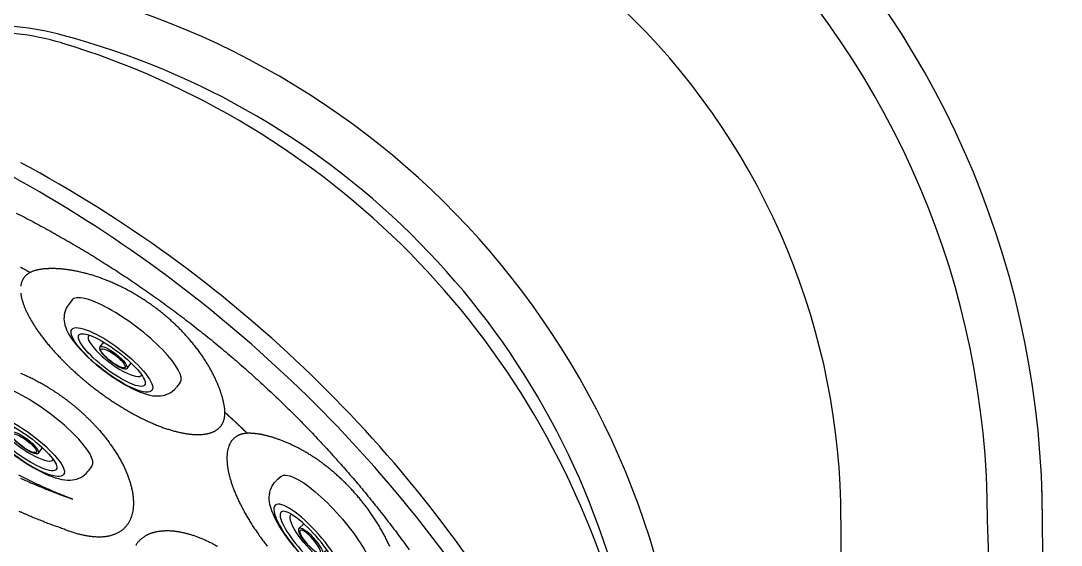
# Model space of a CAD drawing. Extents: x 649 to 723, y 631 to 778.
# Drawn here: x 709.39 to 723.2, y 722.01 to 728.96 of the extents above; entities that cross this region are included whole.
import ezdxf

# ---------------------------------------------------------------- set-up
doc = ezdxf.new("R2010")
doc.units = 0
doc.header["$MEASUREMENT"] = 0
doc.layers.add('1', color=4, linetype='Continuous')
doc.layers.add('204', color=7, linetype='Continuous')

# ---------------------------------------------------------------- blocks, each defined once
blk = doc.blocks.new('MINI2009')
at = {"layer": '1'}
for p, q in [((274.302, 432.025), (274.382, 432.025)), ((274.302, 430.221), (274.382, 430.221))]:
    blk.add_line(p, q, dxfattribs=at)
at = {"layer": '1', "color": 3}
for p, q in [((274.587, 431.352), (274.494, 431.352)), ((274.574, 430.894), (274.494, 430.894))]:
    blk.add_line(p, q, dxfattribs=at)
at = {"layer": '1', "flags": 128}
blk.add_lwpolyline([(274.382, 430.221), (274.404, 430.222), (274.435, 430.225), (274.464, 430.232), (274.491, 430.242), (274.518, 430.254), (274.542, 430.269), (274.566, 430.286), (274.587, 430.305), (274.608, 430.326), (274.627, 430.349), (274.645, 430.375), (274.663, 430.405), (274.68, 430.439), (274.697, 430.478), (274.713, 430.521), (274.727, 430.566), (274.739, 430.611), (274.749, 430.657), (274.758, 430.703), (274.766, 430.751), (274.773, 430.799), (274.778, 430.848), (274.783, 430.898), (274.787, 430.949), (274.789, 431), (274.791, 431.051), (274.792, 431.102), (274.792, 431.154), (274.791, 431.205), (274.789, 431.257), (274.786, 431.307), (274.782, 431.357), (274.777, 431.407), (274.771, 431.455), (274.765, 431.503), (274.757, 431.549), (274.748, 431.594), (274.738, 431.638), (274.726, 431.682), (274.713, 431.724), (274.698, 431.766), (274.68, 431.808), (274.662, 431.844), (274.643, 431.875), (274.623, 431.902), (274.603, 431.925), (274.582, 431.946), (274.559, 431.965), (274.535, 431.981), (274.51, 431.995), (274.483, 432.007), (274.455, 432.015), (274.424, 432.022), (274.393, 432.024), (274.382, 432.024)], dxfattribs=at)
at = {"layer": '1'}
blk.add_ellipse((274.302, 431.123), major_axis=(0, 0.902), ratio=0.25882, start_param=6.283179, end_param=9.424778, dxfattribs=at)
at = {"layer": '1', "color": 3}
for centre, major_axis, ratio in [((274.615, 431.123), (0, 0.667), 0.263764), ((274.617, 431.123), (0, 0.548), 0.248557), ((274.58, 431.123), (0.006, 0.229), 0.262485), ((274.588, 431.123), (0, 0.199), 0.249939)]:
    blk.add_ellipse(centre, major_axis=major_axis, ratio=ratio, dxfattribs=at)
blk.add_ellipse((274.543, 431.122), major_axis=(-0.004, 0.438), ratio=0.267267, start_param=3.037362, end_param=6.323274, dxfattribs=at)
blk = doc.blocks.new('2010PRODIGY')
at = {"layer": '1', "color": 3}
blk.add_line((71.26, 74.881), (71.26, 12.056), dxfattribs=at)
at = {"layer": '1'}
for centre, radius, start, end in [((61.88, 74.879), 12.054, 359.9814, 90.0243), ((58.354, 71.355), 10.874, 5.0537, 83.4119), ((-1912.464, 43.471), 1986.647, 359.094105, 0.91686)]:
    blk.add_arc(centre, radius, start, end, dxfattribs=at)
at = {"layer": '1', "color": 3}
for centre, radius, start, end in [((61.861, 74.865), 11.345, 0.0554, 89.9291), ((61.88, 74.881), 9.38, 359.9988, 90.0013), ((59.939, 77.702), 3.739, 74.5316, 93.6756), ((59.949, 77.963), 3.384, 73.3521, 94.2158), ((57.726, 70.689), 10.99, 16.2473, 73.1082), ((58.255, 71.245), 10.412, 14.0544, 75.0805), ((52.181, 64.352), 17.326, 31.0041, 61.7747), ((51.587, 63.686), 17.98, 31.7468, 61.2133), ((-959.461, 43.468), 1033.145, 358.25791, 1.74209)]:
    blk.add_arc(centre, radius, start, end, dxfattribs=at)
at = {"layer": '204', "color": 3, "linetype": 'Continuous'}
for points in [[(60.315, 78.95, -0.002062), (60.425, 78.894, -0.002065), (60.534, 78.836, -0.002068), (60.643, 78.778, -0.002071), (60.751, 78.719, -0.002074), (60.859, 78.658, -0.002077), (60.966, 78.597, -0.00208), (61.073, 78.535, -0.002083), (61.18, 78.472, -0.002086), (61.285, 78.409, -0.002089), (61.391, 78.344, -0.002092), (61.496, 78.278, -0.002095), (61.6, 78.212, -0.002098), (61.704, 78.144, -0.002101), (61.807, 78.076, -0.002104), (61.91, 78.007, -0.002107), (62.012, 77.937, -0.00211), (62.113, 77.866, -0.002113), (62.214, 77.794, -0.002116), (62.315, 77.721, -0.00212), (62.415, 77.647, -0.002121), (62.514, 77.573, -0.002122), (62.612, 77.498, -0.002121), (62.71, 77.421, -0.002118), (62.808, 77.344, -0.002118), (62.904, 77.267, -0.002119), (63, 77.188, -0.002119), (63.095, 77.109, -0.002118), (63.19, 77.029, -0.002118), (63.283, 76.948, -0.002118), (63.376, 76.866, -0.002118), (63.469, 76.783, -0.002118), (63.56, 76.7, -0.002118), (63.651, 76.616, -0.002117), (63.741, 76.531, -0.002117), (63.83, 76.446, -0.002117), (63.919, 76.36, -0.002116), (64.007, 76.273, -0.002116), (64.094, 76.185, -0.002116), (64.181, 76.097, -0.002115), (64.266, 76.007, -0.002115), (64.351, 75.917, -0.002115), (64.435, 75.827, -0.002114), (64.518, 75.735, -0.002114), (64.601, 75.643, -0.002113), (64.683, 75.55, -0.002113), (64.764, 75.457, -0.002112), (64.844, 75.363, -0.002112), (64.924, 75.268, -0.002111), (65.002, 75.172, -0.002111), (65.08, 75.076, -0.00211), (65.157, 74.979, -0.00211), (65.234, 74.881, -0.002109), (65.309, 74.783, -0.00211), (65.384, 74.684, -0.002108), (65.457, 74.584, -0.002104), (65.53, 74.484, -0.002104)], [(60.37, 78.234, -0.000215), (60.381, 78.228, -0.000209), (60.392, 78.222, -0.000195), (60.403, 78.216, -0.000216), (60.414, 78.21, -0.000257), (60.425, 78.204, -0.000195), (60.436, 78.198, -0.000067), (60.445, 78.193, -0.000275), (60.457, 78.186, -0.000474), (60.476, 78.176, -0.000232), (60.501, 78.162, -0.000123)], [(60.501, 78.162), (60.489, 78.156, 0.012244), (60.477, 78.149, 0.01279), (60.466, 78.141, 0.013269), (60.456, 78.133, 0.013626), (60.446, 78.125, 0.013963), (60.437, 78.116, 0.014224), (60.429, 78.107, 0.01442), (60.421, 78.097, 0.014516), (60.413, 78.087, 0.014535), (60.407, 78.077, 0.01446), (60.401, 78.066, 0.014301), (60.395, 78.055, 0.014064), (60.39, 78.043, 0.013749), (60.386, 78.031, 0.013383), (60.382, 78.018, 0.012955), (60.379, 78.006, 0.012503), (60.376, 77.992, 0.012007), (60.374, 77.979, 0.011514)], [(60.374, 77.888, 0.00857), (60.376, 77.872, 0.008126), (60.379, 77.855, 0.007722), (60.382, 77.838, 0.007322), (60.386, 77.821, 0.006961), (60.391, 77.803, 0.006607), (60.396, 77.785, 0.006287), (60.402, 77.766, 0.005974), (60.408, 77.747, 0.00571), (60.415, 77.728, 0.005452), (60.422, 77.709, 0.00523), (60.43, 77.689, 0.005008), (60.439, 77.669, 0.004789), (60.448, 77.649, 0.004582), (60.458, 77.629, 0.004402), (60.468, 77.608, 0.004227), (60.479, 77.587, 0.004068), (60.49, 77.566, 0.003914), (60.502, 77.544, 0.003778), (60.514, 77.523, 0.003644), (60.527, 77.501, 0.003525), (60.541, 77.479, 0.003409), (60.555, 77.457, 0.003306), (60.569, 77.435, 0.003203), (60.584, 77.412, 0.003114), (60.6, 77.389, 0.00302), (60.616, 77.367, 0.002937), (60.633, 77.344, 0.00286), (60.65, 77.321, 0.002787), (60.667, 77.298, 0.002717), (60.685, 77.275, 0.002655), (60.703, 77.251, 0.002595), (60.722, 77.228, 0.002541), (60.741, 77.205, 0.002489), (60.761, 77.182, 0.002443), (60.781, 77.158, 0.002397), (60.802, 77.135, 0.002358), (60.823, 77.111, 0.002319), (60.844, 77.088, 0.002285), (60.866, 77.065, 0.002251), (60.888, 77.041, 0.002223), (60.91, 77.018, 0.002195), (60.933, 76.994, 0.002171), (60.956, 76.971, 0.002148), (60.98, 76.948, 0.002129), (61.004, 76.924, 0.002109), (61.028, 76.901, 0.002094), (61.053, 76.878, 0.002079), (61.078, 76.855, 0.002068), (61.103, 76.832, 0.002056), (61.129, 76.809, 0.002052), (61.154, 76.787, 0.002044), (61.181, 76.764, 0.002041), (61.207, 76.742, 0.002038), (61.233, 76.719, 0.002029), (61.26, 76.697, 0.002023), (61.287, 76.675, 0.002022), (61.314, 76.654, 0.002021), (61.342, 76.633, 0.002022), (61.369, 76.611, 0.002025), (61.397, 76.59, 0.00203), (61.425, 76.57, 0.002036), (61.453, 76.549, 0.002044), (61.481, 76.529, 0.002054), (61.509, 76.509, 0.002066), (61.537, 76.49, 0.00208), (61.566, 76.47, 0.002096), (61.594, 76.451, 0.002113), (61.623, 76.432, 0.002133), (61.651, 76.414, 0.002154), (61.68, 76.396, 0.002179), (61.709, 76.378, 0.002204), (61.738, 76.36, 0.002232), (61.767, 76.343, 0.002263), (61.796, 76.326, 0.002297), (61.825, 76.31, 0.002329), (61.853, 76.294, 0.002373), (61.882, 76.278, 0.002414), (61.911, 76.263, 0.002443), (61.94, 76.248, 0.002479), (61.968, 76.233, 0.00251), (61.997, 76.219, 0.002548), (62.025, 76.206, 0.002587), (62.053, 76.193, 0.002632), (62.081, 76.18, 0.002676), (62.108, 76.168, 0.002727), (62.136, 76.156, 0.002778), (62.163, 76.144, 0.002837), (62.19, 76.134, 0.002896), (62.217, 76.123, 0.002963), (62.244, 76.113, 0.00303), (62.27, 76.103, 0.003107), (62.296, 76.094, 0.003184), (62.322, 76.086, 0.003271), (62.348, 76.078, 0.00336), (62.373, 76.07, 0.003459), (62.398, 76.063, 0.003561), (62.423, 76.056, 0.003674), (62.448, 76.05, 0.00379), (62.472, 76.044, 0.00392), (62.496, 76.038, 0.004055), (62.52, 76.034, 0.004201), (62.543, 76.029, 0.00435), (62.566, 76.025, 0.004525), (62.588, 76.022, 0.004713), (62.611, 76.019, 0.004888), (62.632, 76.017, 0.005049), (62.654, 76.015, 0.005238), (62.675, 76.013, 0.005427), (62.695, 76.012, 0.005669), (62.716, 76.012, 0.005926), (62.735, 76.012, 0.006207), (62.754, 76.013, 0.006492), (62.773, 76.014, 0.006811), (62.791, 76.015, 0.007133), (62.809, 76.017, 0.00749), (62.826, 76.02, 0.007851), (62.843, 76.022, 0.008248), (62.859, 76.026, 0.008648), (62.874, 76.03, 0.009082), (62.89, 76.034, 0.009515), (62.904, 76.039, 0.009978), (62.918, 76.044, 0.010433), (62.932, 76.05, 0.010911), (62.945, 76.056, 0.011372), (62.957, 76.063, 0.011839), (62.969, 76.07, 0.012276), (62.98, 76.078, 0.012704), (62.991, 76.086, 0.013083), (63.002, 76.095, 0.013425), (63.011, 76.104, 0.013739), (63.02, 76.114, 0.013906), (63.029, 76.124, 0.013912), (63.037, 76.134, 0.014094), (63.044, 76.145, 0.01432), (63.05, 76.156, 0.01378), (63.057, 76.168, 0.012718), (63.062, 76.18, 0.013791), (63.067, 76.192, 0.016013), (63.071, 76.206, 0.011768), (63.075, 76.219, 0.003963), (63.078, 76.23, 0.015973), (63.08, 76.246, 0.025566), (63.082, 76.272, 0.011607), (63.084, 76.307, 0.005926)], [(63.084, 76.307), (63.084, 76.319, 0.006397), (63.083, 76.331, 0.00595), (63.082, 76.344, 0.005547), (63.081, 76.358, 0.005239), (63.079, 76.371, 0.004952), (63.077, 76.385, 0.00471), (63.075, 76.4, 0.004467), (63.072, 76.415, 0.004263), (63.069, 76.43, 0.004112), (63.066, 76.445, 0.003998), (63.062, 76.461, 0.003865), (63.058, 76.478, 0.003787), (63.054, 76.495, 0.003684), (63.049, 76.512, 0.003616), (63.044, 76.53, 0.003535), (63.038, 76.548, 0.003485), (63.032, 76.566, 0.00342), (63.026, 76.585, 0.003384), (63.019, 76.604, 0.003332), (63.012, 76.624, 0.003307), (63.004, 76.644, 0.003265), (62.996, 76.664, 0.003248), (62.988, 76.685, 0.003215), (62.979, 76.706, 0.003204), (62.969, 76.727, 0.003178), (62.959, 76.749, 0.003172), (62.949, 76.771, 0.003151), (62.938, 76.793, 0.00315), (62.927, 76.815, 0.003133), (62.915, 76.838, 0.003135), (62.902, 76.861, 0.003122), (62.89, 76.884, 0.003127), (62.876, 76.907, 0.003116), (62.862, 76.931, 0.003123), (62.848, 76.955, 0.003114), (62.833, 76.979, 0.003123), (62.818, 77.003, 0.003116), (62.802, 77.027, 0.003126), (62.785, 77.052, 0.00312), (62.768, 77.076, 0.00313), (62.75, 77.101, 0.003126), (62.732, 77.126, 0.003135), (62.713, 77.151, 0.003131), (62.693, 77.177, 0.003154), (62.673, 77.202, 0.003142), (62.653, 77.227, 0.003137), (62.632, 77.252, 0.003127), (62.611, 77.277, 0.003087), (62.589, 77.302, 0.003053), (62.567, 77.326, 0.003035), (62.545, 77.351, 0.003016), (62.522, 77.375, 0.002996), (62.499, 77.399, 0.002978), (62.475, 77.423, 0.002966), (62.451, 77.446, 0.002953), (62.427, 77.47, 0.002944), (62.402, 77.493, 0.002935), (62.377, 77.516, 0.002931), (62.352, 77.539, 0.002925), (62.326, 77.561, 0.002923), (62.3, 77.583, 0.002924), (62.274, 77.605, 0.002932), (62.247, 77.627, 0.002927), (62.22, 77.649, 0.002922), (62.193, 77.67, 0.002917), (62.166, 77.69, 0.002904), (62.138, 77.711, 0.002897), (62.11, 77.731, 0.002892), (62.082, 77.751, 0.002889), (62.054, 77.77, 0.002887), (62.026, 77.789, 0.002888), (61.997, 77.808, 0.00289), (61.968, 77.826, 0.002895), (61.939, 77.844, 0.0029), (61.91, 77.862, 0.002909), (61.881, 77.879, 0.00292), (61.852, 77.896, 0.00293), (61.822, 77.912, 0.002939), (61.792, 77.928, 0.002962), (61.763, 77.944, 0.002995), (61.733, 77.959, 0.002981), (61.703, 77.974, 0.002953), (61.674, 77.988, 0.002958), (61.644, 78.002, 0.002938), (61.615, 78.015, 0.002936), (61.586, 78.028, 0.002926), (61.558, 78.04, 0.002928), (61.529, 78.052, 0.002915), (61.501, 78.063, 0.002916), (61.473, 78.074, 0.002904), (61.445, 78.084, 0.002905), (61.418, 78.094, 0.002893), (61.391, 78.103, 0.002895), (61.364, 78.112, 0.002883), (61.338, 78.12, 0.002885), (61.312, 78.129, 0.002874), (61.286, 78.136, 0.002878), (61.26, 78.143, 0.002867), (61.235, 78.15, 0.002872), (61.211, 78.156, 0.002863), (61.186, 78.162, 0.00287), (61.162, 78.168, 0.002862), (61.138, 78.173, 0.002871), (61.115, 78.178, 0.002866), (61.092, 78.183, 0.002878), (61.069, 78.187, 0.002875), (61.047, 78.191, 0.002891), (61.025, 78.194, 0.002892), (61.004, 78.197, 0.002911), (60.983, 78.2, 0.002914), (60.962, 78.203, 0.002942), (60.942, 78.205, 0.002959), (60.922, 78.207, 0.002982), (60.903, 78.209, 0.002982), (60.884, 78.21, 0.00306), (60.866, 78.211, 0.003112), (60.847, 78.212, 0.003149), (60.829, 78.213, 0.003239), (60.811, 78.213, 0.003332), (60.793, 78.213, 0.003424), (60.775, 78.213, 0.00353), (60.758, 78.213, 0.00365), (60.741, 78.212, 0.003788), (60.724, 78.212, 0.003945), (60.707, 78.211, 0.0041), (60.691, 78.209, 0.004255), (60.675, 78.208, 0.004497), (60.659, 78.206, 0.004829), (60.644, 78.204, 0.004934), (60.628, 78.201, 0.004829), (60.614, 78.199, 0.005664), (60.599, 78.196, 0.007282), (60.585, 78.192, 0.005844), (60.572, 78.189, 0.001881), (60.56, 78.186, 0.009049), (60.546, 78.181, 0.017881), (60.526, 78.173, 0.009657), (60.501, 78.162, 0.005301)], [(60.37, 76.828, -0.003281), (60.401, 76.815, -0.003239), (60.432, 76.802, -0.003203), (60.462, 76.787, -0.003167), (60.493, 76.773, -0.003138), (60.524, 76.758, -0.003109), (60.555, 76.742, -0.003085), (60.585, 76.726, -0.003062), (60.616, 76.709, -0.003045), (60.647, 76.692, -0.003027), (60.677, 76.675, -0.003015), (60.708, 76.657, -0.003002), (60.738, 76.639, -0.002995), (60.768, 76.62, -0.002987), (60.799, 76.601, -0.002985), (60.829, 76.581, -0.002982), (60.859, 76.561, -0.002985), (60.888, 76.541, -0.002986), (60.918, 76.52, -0.002995), (60.948, 76.498, -0.002993), (60.977, 76.477, -0.00299), (61.006, 76.455, -0.002992), (61.034, 76.432, -0.002987), (61.063, 76.41, -0.002986), (61.091, 76.387, -0.00299), (61.118, 76.363, -0.002997), (61.146, 76.34, -0.003004), (61.173, 76.316, -0.003015), (61.199, 76.292, -0.003028), (61.226, 76.268, -0.003044), (61.251, 76.243, -0.003062), (61.277, 76.218, -0.003083), (61.302, 76.193, -0.003106), (61.327, 76.168, -0.003132), (61.351, 76.142, -0.003162), (61.375, 76.116, -0.003193), (61.399, 76.091, -0.003227), (61.422, 76.064, -0.003266), (61.444, 76.038, -0.00331), (61.466, 76.012, -0.003349), (61.488, 75.985, -0.003396), (61.509, 75.958, -0.003442), (61.529, 75.932, -0.00347), (61.549, 75.905, -0.003509), (61.569, 75.878, -0.003547), (61.588, 75.851, -0.003593), (61.606, 75.824, -0.003637), (61.624, 75.797, -0.003691), (61.641, 75.77, -0.003744), (61.658, 75.743, -0.003806), (61.674, 75.717, -0.003868), (61.689, 75.69, -0.003939), (61.704, 75.663, -0.00401), (61.718, 75.636, -0.004092), (61.732, 75.61, -0.004174), (61.745, 75.583, -0.004267), (61.757, 75.557, -0.004361), (61.769, 75.531, -0.004467), (61.78, 75.504, -0.004575), (61.79, 75.478, -0.004694), (61.8, 75.452, -0.004816), (61.81, 75.427, -0.004952), (61.818, 75.401, -0.005091), (61.826, 75.376, -0.005242), (61.833, 75.35, -0.005396), (61.84, 75.325, -0.005569), (61.846, 75.301, -0.005749), (61.852, 75.276, -0.005931), (61.856, 75.252, -0.006118), (61.86, 75.228, -0.006313), (61.864, 75.204, -0.006499), (61.866, 75.181, -0.006725), (61.868, 75.158, -0.006942), (61.869, 75.135, -0.007181), (61.87, 75.113, -0.007423), (61.87, 75.091, -0.007688), (61.869, 75.07, -0.007948), (61.868, 75.049, -0.008231), (61.866, 75.028, -0.008511), (61.863, 75.008, -0.008812), (61.86, 74.988, -0.009106), (61.856, 74.969, -0.009416), (61.851, 74.95, -0.009717), (61.845, 74.932, -0.010029), (61.839, 74.914, -0.010329), (61.833, 74.897, -0.010627), (61.825, 74.88, -0.010903), (61.817, 74.863, -0.011183), (61.809, 74.848, -0.011446), (61.799, 74.832, -0.01165), (61.789, 74.818, -0.01181), (61.779, 74.804, -0.012038), (61.767, 74.79, -0.012234), (61.755, 74.777, -0.012247), (61.743, 74.765, -0.012344), (61.73, 74.753, -0.012407), (61.716, 74.742, -0.012279), (61.701, 74.731, -0.012127), (61.686, 74.721, -0.011981), (61.671, 74.712, -0.011781), (61.655, 74.703, -0.01154), (61.638, 74.695, -0.011264), (61.621, 74.688, -0.010979), (61.603, 74.682, -0.010663), (61.584, 74.676, -0.010347), (61.566, 74.671, -0.010003), (61.546, 74.666, -0.009667), (61.526, 74.662, -0.009327), (61.506, 74.659, -0.009011), (61.485, 74.656, -0.008636), (61.463, 74.654, -0.008281), (61.441, 74.653, -0.007945), (61.419, 74.653, -0.007594), (61.396, 74.653, -0.007258), (61.373, 74.654, -0.006943), (61.349, 74.655, -0.006646), (61.326, 74.657, -0.006369), (61.301, 74.66, -0.006079), (61.277, 74.664, -0.005788), (61.252, 74.668, -0.005589), (61.227, 74.672, -0.005459), (61.201, 74.678, -0.005089), (61.175, 74.684, -0.004579), (61.149, 74.69, -0.004843), (61.122, 74.697, -0.005503), (61.095, 74.705, -0.004026), (61.069, 74.713, -0.001405), (61.045, 74.721, -0.00538), (61.014, 74.732, -0.008637), (60.965, 74.75, -0.004016), (60.901, 74.775, -0.002086)], [(61.068, 75.154), (61.032, 75.167, -0.001789), (60.996, 75.181, -0.001776), (60.96, 75.195, -0.001745), (60.924, 75.209, -0.001702), (60.887, 75.224, -0.001668), (60.851, 75.239, -0.00164), (60.815, 75.254, -0.001616), (60.778, 75.27, -0.001593), (60.742, 75.286, -0.001574), (60.706, 75.302, -0.001557), (60.669, 75.318, -0.001544), (60.633, 75.335, -0.001533), (60.597, 75.352, -0.001525), (60.561, 75.369, -0.00152), (60.525, 75.386, -0.001518), (60.49, 75.403, -0.001517), (60.454, 75.421, -0.001521), (60.419, 75.439, -0.001526), (60.384, 75.457, -0.001535), (60.349, 75.475, -0.001546)], [(60.37, 75.434, 0.0009), (60.404, 75.419, 0.000899), (60.438, 75.404, 0.0009), (60.472, 75.389, 0.000899), (60.506, 75.374, 0.000899), (60.54, 75.36, 0.000899), (60.574, 75.345, 0.000895), (60.608, 75.331, 0.000887), (60.641, 75.318, 0.000893), (60.675, 75.304, 0.000907), (60.708, 75.29, 0.000881), (60.741, 75.277, 0.000823), (60.774, 75.264, 0.000901), (60.807, 75.251, 0.001063), (60.841, 75.238, 0.000815), (60.873, 75.226, 0.0003), (60.902, 75.215, 0.001127), (60.938, 75.201, 0.001927), (60.994, 75.18, 0.000955), (61.068, 75.154, 0.000513)], [(63.084, 76.307), (63.087, 76.304, -0.000075), (63.09, 76.301, -0.000075), (63.093, 76.299, -0.000075), (63.096, 76.296, -0.000075), (63.099, 76.293, -0.000075), (63.102, 76.291, -0.000075), (63.105, 76.288, -0.000075), (63.108, 76.285, -0.000075), (63.111, 76.283, -0.000075), (63.114, 76.28, -0.000075), (63.117, 76.277, -0.000075), (63.12, 76.274, -0.000075), (63.123, 76.272, -0.000074), (63.126, 76.269, -0.000074), (63.129, 76.266, -0.000074), (63.132, 76.264, -0.000074), (63.135, 76.261, -0.000074), (63.138, 76.258, -0.000074), (63.141, 76.256, -0.000074), (63.143, 76.253, -0.000074), (63.146, 76.25, -0.000074), (63.149, 76.247, -0.000074), (63.152, 76.245, -0.000074), (63.155, 76.242, -0.000074), (63.158, 76.239, -0.000073), (63.161, 76.237, -0.000073), (63.164, 76.234, -0.000073), (63.167, 76.231, -0.000073), (63.17, 76.228, -0.000073), (63.173, 76.226, -0.000073), (63.176, 76.223, -0.000073), (63.179, 76.22, -0.000073), (63.182, 76.217, -0.000073), (63.185, 76.215, -0.000073), (63.188, 76.212, -0.000073), (63.191, 76.209, -0.000072), (63.194, 76.207, -0.000073), (63.197, 76.204, -0.000076), (63.2, 76.201, -0.000071), (63.202, 76.198, -0.00006), (63.205, 76.196, -0.000076), (63.208, 76.193, -0.000117), (63.211, 76.19, -0.00006), (63.214, 76.187, 0.0001), (63.217, 76.185, -0.000169), (63.22, 76.182, -0.000598), (63.225, 76.177, -0.000311), (63.232, 76.171, -0.000149)], [(60.901, 74.775), (60.868, 74.787, -0.001728), (60.834, 74.798, -0.001714), (60.801, 74.81, -0.001684), (60.767, 74.823, -0.001639), (60.733, 74.835, -0.001601), (60.7, 74.848, -0.001566), (60.666, 74.862, -0.001533), (60.631, 74.875, -0.001498), (60.597, 74.889, -0.001465), (60.563, 74.903, -0.001433), (60.528, 74.917, -0.001402), (60.494, 74.932, -0.001372), (60.459, 74.947, -0.001343), (60.424, 74.962, -0.001313), (60.389, 74.977, -0.001286), (60.354, 74.993, -0.001258)], [(63.232, 76.171), (63.236, 76.168, -0.0001), (63.239, 76.164, -0.0001), (63.243, 76.16, -0.0001), (63.247, 76.157, -0.0001), (63.251, 76.153, -0.0001), (63.255, 76.15, -0.0001), (63.258, 76.146, -0.000099), (63.262, 76.143, -0.000099), (63.266, 76.139, -0.000099), (63.27, 76.136, -0.000099), (63.273, 76.132, -0.000099), (63.277, 76.129, -0.000099), (63.281, 76.125, -0.000099), (63.285, 76.122, -0.000099), (63.288, 76.118, -0.000099), (63.292, 76.114, -0.000098), (63.296, 76.111, -0.000098), (63.3, 76.107, -0.000098), (63.304, 76.104, -0.000098), (63.307, 76.1, -0.000098), (63.311, 76.097, -0.000098), (63.315, 76.093, -0.000098), (63.319, 76.09, -0.000098), (63.322, 76.086, -0.000098), (63.326, 76.082, -0.000097), (63.33, 76.079, -0.000097), (63.334, 76.075, -0.000097), (63.337, 76.072, -0.000099), (63.341, 76.068, -0.000096), (63.345, 76.065, -0.00009), (63.348, 76.061, -0.000099), (63.352, 76.057, -0.000118), (63.356, 76.054, -0.000089), (63.36, 76.05, -0.000031), (63.363, 76.047, -0.000126), (63.367, 76.043, -0.000216), (63.374, 76.037, -0.000106), (63.382, 76.029, -0.000056)], [(63.382, 76.029), (63.367, 76.028, 0.009591), (63.351, 76.026, 0.010075), (63.337, 76.024, 0.010557), (63.322, 76.021, 0.010995), (63.308, 76.018, 0.011458), (63.295, 76.014, 0.011891), (63.282, 76.009, 0.012322), (63.269, 76.004, 0.012704), (63.257, 75.998, 0.013065), (63.246, 75.992, 0.013362), (63.234, 75.985, 0.013615), (63.224, 75.978, 0.013794), (63.213, 75.97, 0.013909), (63.204, 75.962, 0.013947), (63.194, 75.953, 0.013908), (63.185, 75.943, 0.0138), (63.177, 75.933, 0.013613), (63.169, 75.923, 0.013374), (63.162, 75.911, 0.013062), (63.155, 75.9, 0.012718), (63.148, 75.887, 0.012317), (63.142, 75.875, 0.011909), (63.137, 75.861, 0.011452), (63.132, 75.847, 0.011006), (63.128, 75.833, 0.010539), (63.124, 75.818, 0.010101), (63.12, 75.803, 0.009617), (63.117, 75.787, 0.009177), (63.115, 75.77, 0.008741), (63.113, 75.753, 0.008326), (63.112, 75.736, 0.007922), (63.111, 75.718, 0.007556), (63.111, 75.7, 0.007197), (63.111, 75.681, 0.006873), (63.112, 75.662, 0.006556), (63.113, 75.642, 0.006272), (63.115, 75.622, 0.005994), (63.117, 75.602, 0.005746), (63.12, 75.581, 0.005502), (63.123, 75.56, 0.005286), (63.127, 75.538, 0.005074), (63.131, 75.516, 0.004885), (63.136, 75.494, 0.0047), (63.142, 75.471, 0.004551), (63.148, 75.448, 0.004396), (63.154, 75.424, 0.004255), (63.161, 75.401, 0.004113), (63.169, 75.377, 0.003965), (63.177, 75.353, 0.003826), (63.185, 75.328, 0.003706), (63.194, 75.304, 0.003588), (63.204, 75.279, 0.00348), (63.214, 75.254, 0.003375), (63.224, 75.229, 0.003281), (63.235, 75.203, 0.00319), (63.246, 75.178, 0.003107), (63.258, 75.152, 0.003027), (63.27, 75.126, 0.002954), (63.283, 75.1, 0.002884), (63.296, 75.074, 0.002821), (63.31, 75.047, 0.002759), (63.324, 75.021, 0.002704), (63.338, 74.994, 0.00265), (63.353, 74.967, 0.002602), (63.369, 74.94, 0.002555), (63.385, 74.913, 0.002514), (63.401, 74.886, 0.002473), (63.417, 74.859, 0.002438), (63.434, 74.832, 0.002402), (63.452, 74.804, 0.002372), (63.47, 74.777, 0.002342), (63.488, 74.749, 0.002317), (63.506, 74.722, 0.00229), (63.525, 74.694, 0.002267), (63.545, 74.667, 0.002249), (63.565, 74.639, 0.002238), (63.585, 74.612, 0.002208), (63.605, 74.584, 0.002174), (63.626, 74.557, 0.00215), (63.647, 74.53, 0.002123)], [(65.273, 74.526, 0.00306), (65.261, 74.553, 0.003037), (65.248, 74.581, 0.00302), (65.234, 74.608, 0.003005), (65.221, 74.636, 0.002997), (65.207, 74.664, 0.002981), (65.192, 74.691, 0.00297), (65.177, 74.719, 0.002949), (65.162, 74.746, 0.002919), (65.146, 74.773, 0.002895), (65.13, 74.8, 0.002873), (65.114, 74.828, 0.002852), (65.097, 74.855, 0.002834), (65.08, 74.881, 0.002817), (65.062, 74.908, 0.002802), (65.044, 74.935, 0.002788), (65.026, 74.961, 0.002776), (65.008, 74.987, 0.002766), (64.989, 75.014, 0.002757), (64.97, 75.04, 0.00275), (64.95, 75.065, 0.002745), (64.931, 75.091, 0.00274), (64.91, 75.116, 0.002738), (64.89, 75.142, 0.002737), (64.869, 75.167, 0.002738), (64.849, 75.191, 0.002739), (64.827, 75.216, 0.002743), (64.806, 75.24, 0.002748), (64.784, 75.265, 0.002756), (64.762, 75.289, 0.002763), (64.74, 75.312, 0.002772), (64.717, 75.336, 0.002784), (64.694, 75.359, 0.0028), (64.671, 75.382, 0.002809), (64.648, 75.404, 0.002818), (64.624, 75.427, 0.002819), (64.6, 75.449, 0.002812), (64.576, 75.47, 0.00282), (64.552, 75.492, 0.002831), (64.528, 75.513, 0.002843), (64.503, 75.533, 0.002855), (64.479, 75.554, 0.002871), (64.454, 75.574, 0.002886), (64.429, 75.593, 0.002904), (64.404, 75.612, 0.002921), (64.379, 75.631, 0.002943), (64.354, 75.65, 0.002971), (64.329, 75.668, 0.002975), (64.303, 75.685, 0.00297), (64.278, 75.702, 0.002986), (64.253, 75.719, 0.002964), (64.228, 75.735, 0.002959), (64.204, 75.75, 0.002949), (64.179, 75.765, 0.002951), (64.155, 75.78, 0.002937), (64.131, 75.794, 0.002937), (64.107, 75.807, 0.002925), (64.083, 75.82, 0.002927), (64.059, 75.833, 0.002914), (64.036, 75.845, 0.002917), (64.012, 75.856, 0.002906), (63.989, 75.868, 0.00291), (63.967, 75.878, 0.0029), (63.944, 75.889, 0.002906), (63.922, 75.899, 0.002898), (63.9, 75.908, 0.002906), (63.878, 75.917, 0.0029), (63.857, 75.926, 0.002912), (63.836, 75.934, 0.002908), (63.815, 75.942, 0.002923), (63.794, 75.949, 0.002923), (63.774, 75.957, 0.002942), (63.754, 75.963, 0.002947), (63.734, 75.97, 0.002971), (63.715, 75.976, 0.002981), (63.696, 75.981, 0.003012), (63.678, 75.986, 0.003028), (63.659, 75.991, 0.003068), (63.642, 75.996, 0.003093), (63.624, 76, 0.003142), (63.607, 76.004, 0.003179), (63.591, 76.008, 0.003241), (63.574, 76.011, 0.003267), (63.558, 76.014, 0.003371), (63.543, 76.017, 0.003516), (63.528, 76.019, 0.003519), (63.513, 76.022, 0.003403), (63.498, 76.023, 0.003867), (63.484, 76.025, 0.004764), (63.469, 76.026, 0.003836), (63.456, 76.028, 0.001434), (63.444, 76.028, 0.005614), (63.43, 76.029, 0.010653), (63.409, 76.029, 0.005791), (63.382, 76.029, 0.003236)], [(61.901, 74.541, -0.009938), (61.909, 74.554, -0.010044), (61.917, 74.566, -0.01011), (61.926, 74.578, -0.010126), (61.935, 74.589, -0.010154), (61.945, 74.6, -0.010139), (61.955, 74.611, -0.010105), (61.965, 74.621, -0.010048), (61.976, 74.631, -0.009973), (61.987, 74.64, -0.00987), (61.999, 74.649, -0.00975), (62.011, 74.658, -0.009612), (62.023, 74.666, -0.009458), (62.036, 74.673, -0.009291), (62.049, 74.681, -0.00911), (62.063, 74.687, -0.008923), (62.077, 74.694, -0.008724), (62.091, 74.7, -0.008524), (62.106, 74.705, -0.008314), (62.121, 74.71, -0.008109), (62.137, 74.715, -0.007896), (62.152, 74.719, -0.00769), (62.168, 74.723, -0.007479), (62.185, 74.727, -0.007278), (62.202, 74.73, -0.007072), (62.219, 74.732, -0.00688), (62.236, 74.734, -0.006683), (62.254, 74.736, -0.0065), (62.272, 74.737, -0.006314), (62.29, 74.738, -0.006143), (62.309, 74.738, -0.005969), (62.328, 74.738, -0.00581), (62.347, 74.738, -0.005648), (62.366, 74.737, -0.005501), (62.386, 74.735, -0.005352), (62.406, 74.734, -0.005218), (62.426, 74.731, -0.005079), (62.447, 74.728, -0.004955), (62.467, 74.725, -0.00483), (62.488, 74.722, -0.004718), (62.51, 74.717, -0.004601), (62.531, 74.713, -0.004519), (62.553, 74.708, -0.004426), (62.575, 74.702, -0.004318), (62.597, 74.697, -0.004214), (62.619, 74.69, -0.004117), (62.641, 74.683, -0.004022), (62.663, 74.676, -0.003934), (62.685, 74.669, -0.003848), (62.708, 74.661, -0.003769), (62.731, 74.652, -0.003691), (62.753, 74.643, -0.00362), (62.776, 74.634, -0.00355), (62.799, 74.624, -0.003486), (62.822, 74.614, -0.003423), (62.845, 74.604, -0.003366), (62.868, 74.593, -0.003309), (62.891, 74.581, -0.003258), (62.914, 74.57, -0.003208), (62.937, 74.558, -0.003163), (62.961, 74.545, -0.003117), (62.984, 74.532, -0.003078)]]:
    blk.add_lwpolyline(points, format="xyb", dxfattribs=at)
at = {"layer": '1'}
for p, rotation in [((-114.949, 556.707), 232.6999670285086), ((-125.224, 552.133), 233.7903385113247)]:
    blk.add_blockref('MINI2009', p, dxfattribs=dict(at, rotation=rotation))
at = {"layer": '1', "xscale": -1, "rotation": 41.43115584606114}
blk.add_blockref('MINI2009', (555.37, -66.942), dxfattribs=at)

msp = doc.modelspace()

# ---------------------------------------------------------------- block references
at = {"layer": '1'}
msp.add_blockref('2010PRODIGY', (649.013, 647.46), dxfattribs=at)

doc.saveas('drawing.dxf')
